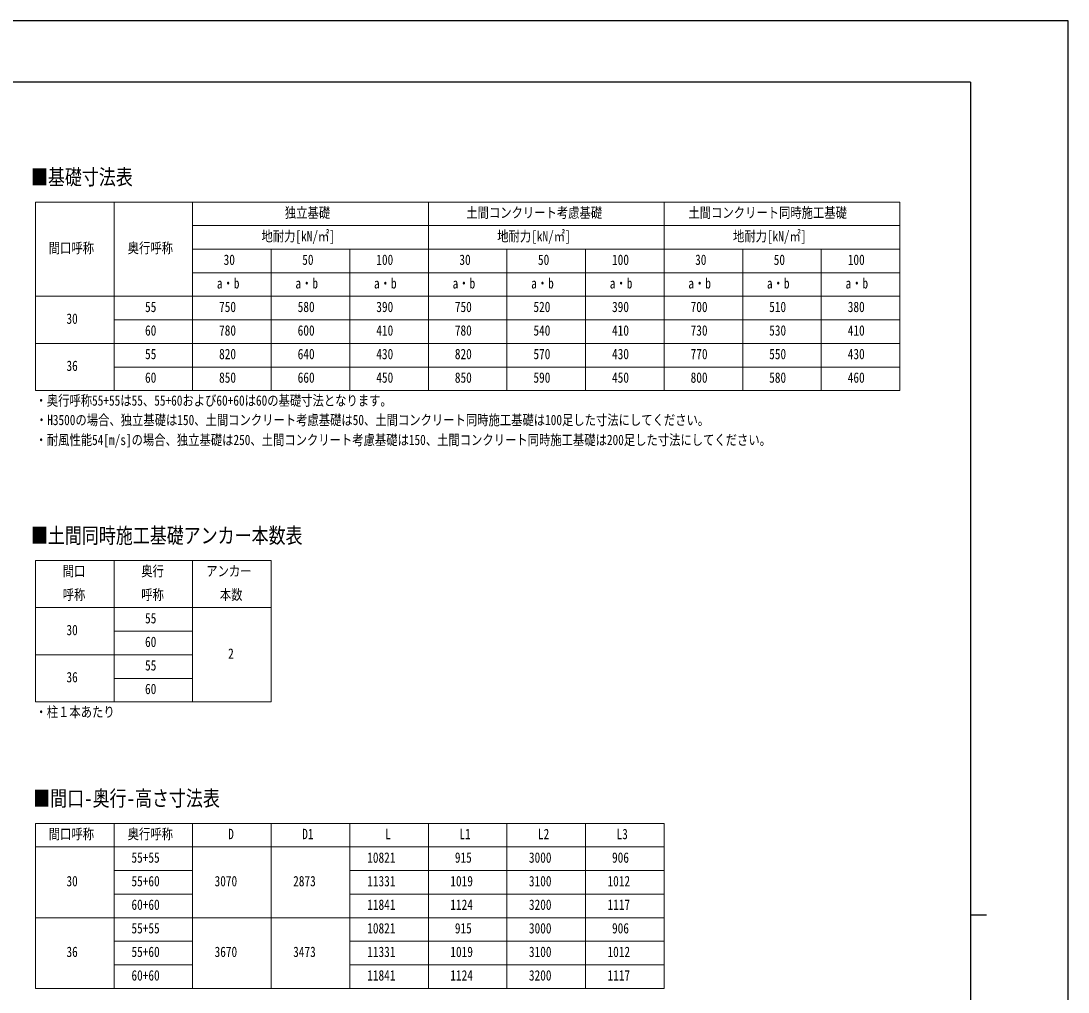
# Model space of a CAD drawing. Units: millimetres, scale not verified. Extents: x -16820 to 16820, y -11880 to 11880.
# Drawn here: x 3495 to 16820, y -484 to 11880 of the extents above; entities that cross this region are included whole.
import ezdxf
from ezdxf.enums import TextEntityAlignment as Align

# ---------------------------------------------------------------- set-up
doc = ezdxf.new("R2010")
doc.units = ezdxf.units.MM
doc.header["$LTSCALE"] = 50
doc.layers.add('0-1_TABLE1', color=7, linetype='Continuous', lineweight=18)
doc.layers.add('0-2_USER1', color=3, linetype='Continuous')
doc.layers.add('0-8_YKK_ZWAK', color=7, linetype='Continuous')
doc.styles.add('ＭＳ ゴシック', font='')
doc.styles.get('ＭＳ ゴシック').set_extended_font_data('MS Gothic')

msp = doc.modelspace()

# ---------------------------------------------------------------- linework, layer by layer
at = {"layer": '0-1_TABLE1'}
for p, q in [((3680.08, 9574), (14680.08, 9574)), ((3680.08, 9574), (3680.08, 7174)), ((4680.08, 9574), (4680.08, 7174)), ((5680.08, 9574), (5680.08, 7174)), ((8680.08, 9574), (8680.08, 7174)), ((11680.08, 9574), (11680.08, 7174)), ((5680.08, 9274), (14680.08, 9274)), ((5680.08, 8974), (14680.08, 8974)), ((6680.08, 8974), (6680.08, 7174)), ((7680.08, 8974), (7680.08, 7174)), ((9680.08, 8974), (9680.08, 7174)), ((10680.08, 8974), (10680.08, 7174)), ((12680.08, 8974), (12680.08, 7174)), ((13680.08, 8974), (13680.08, 7174)), ((5680.08, 8674), (14680.08, 8674)), ((3680.08, 8374), (14680.08, 8374)), ((4680.08, 8074), (14680.08, 8074)), ((3680.08, 7774), (14680.08, 7774)), ((4680.08, 7474), (14680.08, 7474)), ((3680.08, 5010), (6680.08, 5010)), ((3680.08, 5010), (3680.08, 3210)), ((5680.08, 5010), (5680.08, 3210)), ((6680.08, 5010), (6680.08, 3210)), ((3680.08, 4410), (6680.08, 4410)), ((4680.08, 4110), (5680.08, 4110)), ((3680.08, 3810), (5680.08, 3810)), ((4680.08, 3510), (5680.08, 3510)), ((3680.08, 1663), (11680.08, 1663)), ((3680.08, 1663), (3680.08, -437)), ((4680.08, 1663), (4680.08, -437)), ((5680.08, 1663), (5680.08, -437)), ((6680.08, 1663), (6680.08, -437)), ((7680.08, 1663), (7680.08, -437)), ((8680.08, 1663), (8680.08, -437)), ((9680.08, 1663), (9680.08, -437)), ((10680.08, 1663), (10680.08, -437)), ((11680.08, 1663), (11680.08, -437)), ((3680.08, 1363), (11680.08, 1363)), ((4680.08, 1063), (5680.08, 1063)), ((7680.08, 1063), (11680.08, 1063)), ((4680.08, 763), (5680.08, 763)), ((7680.08, 763), (11680.08, 763)), ((3680.08, 463), (11680.08, 463)), ((4680.08, 163), (5680.08, 163)), ((7680.08, 163), (11680.08, 163)), ((4680.08, -137), (5680.08, -137)), ((7680.08, -137), (11680.08, -137)), ((3680.08, -437), (11680.08, -437))]:
    msp.add_line(p, q, dxfattribs=at)
for points in [[(14680.08, 9574), (14680.08, 8974), (14680.08, 7174)], [(3680.08, 7174), (4680.08, 7174), (14680.08, 7174)], [(4680.08, 5010), (4680.08, 4110), (4680.08, 3810), (4680.08, 3510), (4680.08, 3210)], [(3680.08, 3210), (4680.08, 3210), (5680.08, 3210), (6680.08, 3210)]]:
    msp.add_lwpolyline(points, dxfattribs=at)
at = {"layer": '0-8_YKK_ZWAK'}
for p, q in [((15580.08, 11100), (-15619.92, 11100)), ((15580.08, 11100), (15580.08, -10100)), ((15580.08, 500), (15780.08, 500))]:
    msp.add_line(p, q, dxfattribs=at)
msp.add_lwpolyline([(-16820, -11880), (16820, -11880), (16820, 11880), (-16820, 11880)], close=True, dxfattribs=at)

# ---------------------------------------------------------------- texts
at = {"layer": '0-1_TABLE1', "style": 'ＭＳ ゴシック', "width": 0.8}
for s, p in [('独立基礎', (6853.68, 9334)), ('土間コンクリート考慮基礎', (9162.48, 9334)), ('土間コンクリート同時施工基礎', (11989.68, 9334)), ('地耐力[kN/㎡]', (6556.08, 9034)), ('地耐力[kN/㎡]', (9556.08, 9034)), ('地耐力[kN/㎡]', (12556.08, 9034)), ('間口呼称', (3848.88, 8884)), ('奥行呼称', (4853.68, 8884)), ('30', (6074.48, 8734)), ('50', (7074.48, 8734)), ('100', (8016.88, 8734)), ('30', (9074.48, 8734)), ('50', (10074.48, 8734)), ('100', (11016.88, 8734)), ('30', (12074.48, 8734)), ('50', (13074.48, 8734)), ('100', (14016.88, 8734)), ('a・b', (5988.08, 8434)), ('a・b', (6988.08, 8434)), ('a・b', (7988.08, 8434)), ('a・b', (8988.08, 8434)), ('a・b', (9988.08, 8434)), ('a・b', (10988.08, 8434)), ('a・b', (11988.08, 8434)), ('a・b', (12988.08, 8434)), ('a・b', (13988.08, 8434)), ('55', (5074.48, 8134)), ('750', (6016.88, 8134)), ('580', (7016.88, 8134)), ('390', (8016.88, 8134)), ('750', (9016.88, 8134)), ('520', (10016.88, 8134)), ('390', (11016.88, 8134)), ('700', (12016.88, 8134)), ('510', (13016.88, 8134)), ('380', (14016.88, 8134)), ('30', (4074.48, 7984)), ('60', (5074.48, 7834)), ('780', (6016.88, 7834)), ('600', (7016.88, 7834)), ('410', (8016.88, 7834)), ('780', (9016.88, 7834)), ('540', (10016.88, 7834)), ('410', (11016.88, 7834)), ('730', (12016.88, 7834)), ('530', (13016.88, 7834)), ('410', (14016.88, 7834)), ('55', (5074.48, 7534)), ('820', (6016.88, 7534)), ('640', (7016.88, 7534)), ('430', (8016.88, 7534)), ('820', (9016.88, 7534)), ('570', (10016.88, 7534)), ('430', (11016.88, 7534)), ('770', (12016.88, 7534)), ('550', (13016.88, 7534)), ('430', (14016.88, 7534)), ('36', (4074.48, 7384)), ('60', (5074.48, 7234)), ('850', (6016.88, 7234)), ('660', (7016.88, 7234)), ('450', (8016.88, 7234)), ('850', (9016.88, 7234)), ('590', (10016.88, 7234)), ('450', (11016.88, 7234)), ('800', (12016.88, 7234)), ('580', (13016.88, 7234)), ('460', (14016.88, 7234)), ('間口', (4026.48, 4770)), ('奥行', (5026.48, 4770)), ('アンカー', (5853.68, 4770)), ('呼称', (4026.48, 4470)), ('呼称', (5026.48, 4470)), ('本数', (6026.48, 4470)), ('55', (5074.48, 4170)), ('30', (4074.48, 4020)), ('60', (5074.48, 3870)), ('2', (6132.08, 3720)), ('55', (5074.48, 3570)), ('36', (4074.48, 3420)), ('60', (5074.48, 3270)), ('間口呼称', (3848.88, 1423)), ('奥行呼称', (4853.68, 1423)), ('D', (6132.08, 1423)), ('D1', (7074.48, 1423)), ('L', (8132.08, 1423)), ('L1', (9074.48, 1423)), ('L2', (10074.48, 1423)), ('L3', (11074.48, 1423)), ('55+55', (4901.68, 1123)), ('10821', (7901.68, 1123)), ('915', (9016.88, 1123)), ('3000', (9959.28, 1123)), ('906', (11016.88, 1123)), ('30', (4074.48, 823)), ('55+60', (4901.68, 823)), ('3070', (5959.28, 823)), ('2873', (6959.28, 823)), ('11331', (7901.68, 823)), ('1019', (8959.28, 823)), ('3100', (9959.28, 823)), ('1012', (10959.28, 823)), ('60+60', (4901.68, 523)), ('11841', (7901.68, 523)), ('1124', (8959.28, 523)), ('3200', (9959.28, 523)), ('1117', (10959.28, 523)), ('55+55', (4901.68, 223)), ('10821', (7901.68, 223)), ('915', (9016.88, 223)), ('3000', (9959.28, 223)), ('906', (11016.88, 223)), ('36', (4074.48, -77)), ('55+60', (4901.68, -77)), ('3670', (5959.28, -77)), ('3473', (6959.28, -77)), ('11331', (7901.68, -77)), ('1019', (8959.28, -77)), ('3100', (9959.28, -77)), ('1012', (10959.28, -77)), ('60+60', (4901.68, -377)), ('11841', (7901.68, -377)), ('1124', (8959.28, -377)), ('3200', (9959.28, -377)), ('1117', (10959.28, -377))]:
    msp.add_text(s, height=132, dxfattribs=at).set_placement(p, align=Align.BOTTOM_LEFT)
at = {"layer": '0-2_USER1', "style": 'ＭＳ ゴシック', "width": 0.8}
for s, height, p in [('■基礎寸法表', 197.9, (3622.81, 9734.38)), ('・奥行呼称55+55は55、55+60および60+60は60の基礎寸法となります。', 132, (3680.08, 6941.68)), ('・H3500の場合、独立基礎は150、土間コンクリート考慮基礎は50、土間コンクリート同時施工基礎は100足した寸法にしてください。', 132, (3685.25, 6694.41)), ('・耐風性能54[m/s]の場合、独立基礎は250、土間コンクリート考慮基礎は150、土間コンクリート同時施工基礎は200足した寸法にしてください。', 132, (3680.08, 6440.53)), ('■土間同時施工基礎アンカー本数表', 197.9, (3622.81, 5170.09)), ('・柱１本あたり', 132, (3680.08, 2977.39)), ('■間口-奥行-高さ寸法表', 197.9, (3651.28, 1824.12))]:
    msp.add_text(s, height=height, dxfattribs=at).set_placement(p, align=Align.BOTTOM_LEFT)

doc.saveas('drawing.dxf')
